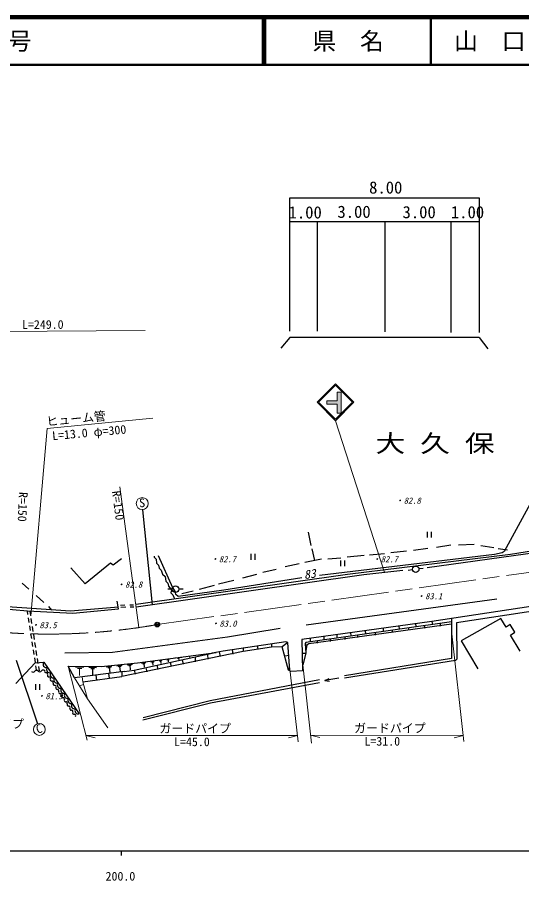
# Model space of a CAD drawing. Units: millimetres, scale not verified. Extents: x 40000 to 680000, y 20000 to 380000.
# Drawn here: x 246193 to 352070, y 198715 to 380000 of the extents above; entities that cross this region are included whole.
import ezdxf
from ezdxf.enums import TextEntityAlignment as Align

# ---------------------------------------------------------------- set-up
doc = ezdxf.new("R2010")
doc.units = ezdxf.units.MM
doc.header["$LTSCALE"] = 1000
doc.header["$PDMODE"] = 32
doc.header["$PDSIZE"] = 500
doc.linetypes.add('CHAIN', pattern=[18.5, 12, -1.5, 3.5, -1.5])
for name, color, linetype, lineweight in [('M-BGD', 7, 'Continuous', 25), ('M-BMK', 2, 'CHAIN', 13), ('M-BMK-HTXT', 7, 'Continuous', 13), ('M-BMK-SRVR', 3, 'Continuous', 25), ('M-STR-HTXT', 7, 'Continuous', 13), ('M-STR-STRC', 7, 'Continuous', 25), ('M-TTL', 2, 'Continuous', 140), ('M-TTL-BAND', 7, 'Continuous', 25), ('M-TTL-LINE', 7, 'Continuous', 50)]:
    doc.layers.add(name, color=color, linetype=linetype, lineweight=lineweight)
doc.layers.add('M-TTL-TXT', color=7, linetype='Continuous')
doc.styles.add('ＭＳ ゴシック', font='')
doc.styles.get('ＭＳ ゴシック').set_extended_font_data('MS Gothic')

msp = doc.modelspace()

# ---------------------------------------------------------------- hatches: boundary and pattern name
at = {"layer": 'M-STR-STRC'}
msp.add_hatch(color=256, dxfattribs=at).paths.add_polyline_path([(313319, 301322), (313319, 299481), (311133, 299481), (311133, 298760), (313350, 298760), (313350, 296904), (314149, 296904), (314149, 301322)])

# ---------------------------------------------------------------- linework, layer by layer
at = {"layer": 'M-BGD'}
for p, q in [((303405, 337115), (343111, 337115)), ((309131, 336982), (309131, 314108)), ((323326, 337115), (323326, 313975)), ((337203, 337026), (337203, 313842)), ((303399, 312777), (301504, 310495)), ((343114, 312786), (303399, 312777)), ((343114, 312786), (344971, 310406)), ((354653, 279414), (348387, 267815)), ((272441, 276620), (274473, 256639)), ((332214, 271979), (332214, 270779)), ((333114, 270779), (333114, 271979)), ((307239, 271879), (307832, 269085)), ((369131, 270355), (349742, 267222)), ((308001, 268408), (308594, 265952)), ((332385, 268492), (329337, 268069)), ((337211, 269170), (334163, 268662)), ((342122, 269339), (338820, 269170)), ((343477, 269085), (346186, 268662)), ((347117, 268492), (349065, 268154)), ((274897, 266884), (274897, 266630)), ((274897, 266630), (275320, 266206)), ((275743, 266968), (278791, 260280)), ((346355, 267222), (309610, 262820)), ((319008, 266968), (315452, 266630)), ((349742, 267222), (315537, 262989)), ((320109, 267138), (323241, 267392)), ((327898, 267900), (324596, 267561)), ((355415, 267646), (332216, 264428)), ((347964, 267561), (346355, 267222)), ((348387, 267815), (347964, 267561)), ((265753, 265360), (260419, 261042)), ((266345, 264936), (265753, 265360)), ((268039, 266291), (266345, 264936)), ((275320, 266206), (275405, 265360)), ((275405, 265360), (275828, 264936)), ((275828, 264936), (275997, 264344)), ((305377, 265275), (302413, 264598)), ((310033, 266206), (306562, 265529)), ((314097, 266460), (311388, 266206)), ((260419, 261042), (257455, 264428)), ((315537, 262989), (271171, 256724)), ((318923, 262904), (271171, 256131)), ((275997, 264344), (276421, 263920)), ((276421, 263920), (276675, 263074)), ((276675, 263074), (277267, 262566)), ((296402, 262989), (293439, 262227)), ((300551, 264090), (297757, 263412)), ((327136, 263836), (318923, 262904)), ((328229, 263925), (329134, 264051)), ((330501, 264239), (331406, 264366)), ((247211, 261211), (248650, 259941)), ((277267, 262566), (277352, 261634)), ((277352, 261634), (277775, 261211)), ((277775, 261211), (277945, 260534)), ((291661, 261719), (288443, 260957)), ((305885, 262312), (289544, 259687)), ((277806, 259968), (278720, 259969)), ((277945, 260534), (278537, 259772)), ((278537, 259772), (278453, 259179)), ((278791, 260280), (279384, 259264)), ((279469, 258840), (279384, 259264)), ((289544, 259687), (279977, 258417)), ((280100, 259968), (281013, 259969)), ((283109, 259518), (280739, 258925)), ((287512, 260703), (284379, 259856)), ((250174, 258586), (251783, 257147)), ((278453, 259179), (278876, 258756)), ((278876, 258756), (279215, 257909)), ((279977, 258417), (279469, 258840)), ((346863, 257824), (306816, 252406)), ((362950, 257655), (333232, 253168)), ((237813, 256300), (248311, 255369)), ((241115, 256470), (257371, 255369)), ((252714, 256300), (253391, 255538)), ((257371, 255369), (267446, 256216)), ((257879, 254861), (267446, 255792)), ((267446, 255792), (267192, 257401)), ((268801, 256554), (267869, 256470)), ((268970, 256131), (267954, 256046)), ((269817, 256639), (270579, 256639)), ((269901, 256216), (270663, 256216)), ((363881, 256724), (338397, 252829)), ((248252, 255374), (248374, 254581)), ((248311, 255369), (257879, 254861)), ((248481, 253890), (248633, 252901)), ((248794, 255343), (248936, 254431)), ((248740, 252209), (248892, 251221)), ((249044, 253739), (249199, 252751)), ((249307, 252060), (249462, 251072)), ((333232, 253168), (305885, 249358)), ((337296, 253083), (306731, 248765)), ((337296, 252575), (307409, 248426)), ((326289, 252236), (326374, 251559)), ((329761, 252744), (329845, 252067)), ((331623, 252236), (331708, 251728)), ((333232, 253168), (333317, 252490)), ((334925, 252744), (334925, 252152)), ((337296, 253760), (337296, 245378)), ((338397, 252829), (338481, 245209)), ((347710, 253760), (339328, 249104)), ((348811, 251982), (347710, 253760)), ((349657, 252490), (348811, 251982)), ((350589, 250882), (349657, 252490)), ((248999, 250529), (249151, 249541)), ((249570, 250380), (249724, 249392)), ((301397, 251644), (290306, 249866)), ((313251, 250458), (313251, 249696)), ((316129, 250797), (316214, 250120)), ((317569, 250204), (317569, 249781)), ((319177, 251220), (319262, 250458)), ((321294, 250797), (321294, 250289)), ((322987, 251728), (322987, 251051)), ((324850, 251390), (324850, 250797)), ((328321, 251898), (328321, 251305)), ((349742, 250289), (350589, 250882)), ((351774, 246902), (349742, 250289)), ((249258, 248849), (249410, 247861)), ((249832, 248701), (249987, 247713)), ((290306, 249866), (266176, 246648)), ((302583, 248850), (289375, 246902)), ((299535, 248426), (299535, 247749)), ((303006, 248765), (301821, 247834)), ((303006, 248765), (302583, 248850)), ((303345, 243770), (303006, 248765)), ((305885, 249358), (306054, 242754)), ((306731, 248765), (306647, 248511)), ((306647, 248511), (306731, 246479)), ((307409, 248426), (306985, 248172)), ((307663, 249696), (307663, 248934)), ((309102, 249104), (309102, 248596)), ((310541, 249950), (310541, 249273)), ((311896, 249442), (311896, 248934)), ((314944, 249866), (314944, 249358)), ((339328, 249104), (342884, 243177)), ((249516, 247169), (249669, 246181)), ((250095, 247021), (250249, 246033)), ((266176, 246648), (256185, 246479)), ((293608, 246818), (268123, 241568)), ((289375, 246902), (287089, 246479)), ((288591, 246757), (288782, 245802)), ((291322, 247241), (291407, 246310)), ((299535, 247749), (293608, 246818)), ((293608, 247580), (293608, 246818)), ((296571, 248003), (296656, 247326)), ((301821, 247834), (299535, 247749)), ((303091, 242923), (301821, 247834)), ((306985, 248172), (306647, 248172)), ((306985, 248172), (306731, 247072)), ((245941, 245040), (250428, 231662)), ((249775, 245489), (249928, 244500)), ((250358, 245341), (250512, 244353)), ((270748, 242923), (287089, 246479)), ((275996, 244873), (276559, 244946)), ((276278, 244909), (276352, 244346)), ((277617, 245085), (278048, 245141)), ((277832, 245113), (277889, 244681)), ((280745, 245604), (279289, 245411)), ((280267, 245470), (279764, 245387)), ((280034, 245352), (280100, 245089)), ((280784, 245107), (280993, 244193)), ((283533, 245548), (283533, 244701)), ((286242, 245209), (286157, 246225)), ((303260, 245971), (302329, 245886)), ((306054, 246479), (306731, 246479)), ((306731, 246479), (306139, 244024)), ((337296, 245378), (314859, 241738)), ((338143, 244955), (314859, 241230)), ((338481, 245209), (338143, 244955)), ((249920, 244447), (245856, 240129)), ((249920, 244447), (251774, 244581)), ((250034, 243809), (250157, 243016)), ((250620, 243662), (250763, 242749)), ((251774, 244581), (259186, 233781)), ((261214, 243526), (262804, 243510)), ((261610, 243284), (262404, 243276)), ((262007, 243280), (261993, 241928)), ((264861, 243604), (266065, 243727)), ((265181, 243454), (265783, 243516)), ((265482, 243485), (265586, 242462)), ((267088, 243832), (268236, 243949)), ((267393, 243689), (267966, 243748)), ((267680, 243719), (267779, 242743)), ((268631, 242669), (270748, 242923)), ((269258, 244054), (270350, 244166)), ((269548, 243918), (270094, 243974)), ((269821, 243946), (269916, 243018)), ((270748, 242923), (270917, 242076)), ((272295, 244388), (273157, 244501)), ((272527, 244287), (272958, 244343)), ((272743, 244315), (272839, 243582)), ((273203, 243431), (273373, 242584)), ((274227, 244641), (274933, 244733)), ((274417, 244558), (274771, 244604)), ((274594, 244581), (274672, 243981)), ((275574, 243939), (275659, 243092)), ((278368, 244447), (278453, 243685)), ((303599, 242669), (303091, 242923)), ((303260, 242838), (303345, 243770)), ((259963, 240474), (268123, 241568)), ((262700, 241897), (262790, 240853)), ((265324, 242238), (265451, 241210)), ((268123, 242584), (268123, 241568)), ((306054, 242754), (303599, 242669)), ((313674, 241230), (310711, 240722)), ((310711, 240722), (311651, 241155)), ((250046, 240008), (250046, 238808)), ((250946, 238808), (250946, 240008)), ((309610, 240891), (286665, 236488)), ((309610, 240298), (286750, 235980)), ((310711, 240722), (311742, 240627)), ((286750, 235980), (272526, 232424)), ((286665, 236488), (272611, 232932))]:
    msp.add_line(p, q, dxfattribs=at)
for points in [[(303405, 314108), (303405, 342101), (343111, 342101), (343111, 313842)], [(268631, 242669), (258213, 241313), (256863, 243770), (263830, 243700), (271440, 244478), (287946, 246638)]]:
    msp.add_lwpolyline(points, dxfattribs=at)
for centre in [(329815, 264108), (279402, 259933)]:
    msp.add_circle(centre, 683, dxfattribs=at)
for centre, radius, start, end in [((251628, 242466), 482, 46.77485, 139.70455), ((252292, 244142), 679, 139.74784, 289.18012), ((253033, 243062), 679, 139.74784, 289.18012), ((249497, 243010), 482, 226.77485, 319.70455), ((250232, 242387), 482, 46.77485, 139.70455), ((250892, 243089), 482, 226.77485, 319.70455), ((252234, 242686), 306, 154.62133, 273.35303), ((252270, 242075), 306, 334.62133, 93.35303), ((252823, 241813), 306, 154.62133, 273.35303), ((252858, 241202), 306, 334.62133, 93.35303), ((253774, 241982), 679, 139.74784, 289.18012), ((254516, 240902), 679, 139.74784, 289.18012), ((253411, 240940), 306, 154.62133, 273.35303), ((253447, 240330), 306, 334.62133, 93.35303), ((253999, 240067), 306, 154.62133, 273.35303), ((254035, 239457), 306, 334.62133, 93.35303), ((254588, 239195), 306, 154.62133, 273.35303), ((255257, 239822), 679, 139.74784, 289.18012), ((254624, 238584), 306, 334.62133, 93.35303), ((255176, 238322), 306, 154.62133, 273.35303), ((255212, 237711), 306, 334.62133, 93.35303), ((255998, 238742), 679, 139.74784, 289.18012), ((255765, 237449), 306, 154.62133, 273.35303), ((256739, 237662), 679, 139.74784, 289.18012), ((255801, 236838), 306, 334.62133, 93.35303), ((256353, 236576), 306, 154.62133, 273.35303), ((256389, 235966), 306, 334.62133, 93.35303), ((256942, 235703), 306, 154.62133, 273.35303), ((257481, 236582), 679, 139.74784, 289.18012), ((258222, 235502), 679, 139.74784, 289.18012), ((256977, 235093), 306, 334.62133, 93.35303), ((257530, 234831), 306, 154.62133, 273.35303), ((257566, 234220), 306, 334.62133, 93.35303), ((258119, 233958), 306, 154.62133, 273.35303), ((258963, 234422), 679, 139.74784, 289.18012), ((258154, 233347), 306, 334.62133, 93.35303)]:
    msp.add_arc(centre, radius, start, end, dxfattribs=at)
at = {"layer": 'M-BMK'}
msp.add_line((275569, 252488), (374526, 266385), dxfattribs=at)
msp.add_arc((252794, 381759), 131261, 236.06239, 279.99172, dxfattribs=at)
at = {"layer": 'M-BMK-HTXT'}
for p, q in [((282092, 245795), (282671, 245888)), ((282373, 245788), (282435, 245545)), ((258412, 243554), (260162, 243537)), ((258847, 243287), (259722, 243279)), ((259285, 243283), (259270, 241796)), ((259963, 240474), (259829, 241523)), ((260110, 239917), (259245, 239629)), ((260899, 236929), (265208, 230791))]:
    msp.add_line(p, q, dxfattribs=at)
msp.add_lwpolyline([(259963, 240474), (260899, 236929), (258213, 241313)], dxfattribs=at)
at = {"layer": 'M-BMK-SRVR'}
msp.add_circle((275569, 252488), 500, dxfattribs=at)
msp.add_point((275569, 252488), dxfattribs=at)
at = {"layer": 'M-STR-HTXT'}
for p, q in [((273034, 314212), (236458, 313958)), ((274643, 295840), (252460, 293638)), ((252460, 293638), (249073, 254353)), ((267700, 281446), (271676, 251863)), ((339921, 227937), (337296, 251188)), ((256863, 243770), (260846, 228230)), ((303345, 243770), (305171, 227845)), ((306139, 244024), (307917, 227598)), ((260588, 229207), (305038, 229207)), ((260588, 229207), (262520, 228689)), ((305038, 229207), (303106, 228689)), ((307733, 229293), (339789, 229207)), ((307733, 229293), (309664, 228770)), ((339789, 229207), (337856, 228695))]:
    msp.add_line(p, q, dxfattribs=at)
for centre in [(272413, 277908), (250821, 230485)]:
    msp.add_circle(centre, 1250, dxfattribs=at)
at = {"layer": 'M-STR-STRC'}
for p, q in [((309123, 299166), (312984, 303027)), ((312984, 303027), (316845, 299166)), ((309420, 299166), (312984, 302730)), ((312984, 302730), (316548, 299166)), ((312984, 295306), (309123, 299166)), ((312984, 295603), (309420, 299166)), ((316845, 299166), (312984, 295306)), ((316548, 299166), (312984, 295603)), ((295217, 267322), (295217, 266122)), ((296117, 266122), (296117, 267322)), ((314035, 265941), (314035, 264741)), ((314935, 264741), (314935, 265941))]:
    msp.add_line(p, q, dxfattribs=at)
at = {"layer": 'M-STR-STRC', "lineweight": 13}
for p, q in [((314149, 301322), (313319, 301322)), ((313319, 301322), (313319, 299481)), ((314149, 296904), (314149, 301322)), ((311133, 299481), (311133, 298760)), ((313319, 299481), (311133, 299481)), ((311133, 298760), (313350, 298760)), ((313350, 298760), (313350, 296904)), ((313350, 296904), (314149, 296904)), ((323241, 263412), (312984, 295306))]:
    msp.add_line(p, q, dxfattribs=at)
at = {"layer": 'M-TTL'}
msp.add_line((680000, 380000), (40000, 380000), dxfattribs=at)
at = {"layer": 'M-TTL-BAND'}
for p, q in [((40000, 205000), (579000, 205000)), ((268000, 205000), (268000, 204000))]:
    msp.add_line(p, q, dxfattribs=at)
at = {"layer": 'M-TTL-LINE'}
for p, q in [((297750, 380000), (297750, 370000)), ((298250, 380000), (298250, 370000)), ((333000, 380000), (333000, 370000)), ((40000, 370000), (680000, 370000))]:
    msp.add_line(p, q, dxfattribs=at)

# ---------------------------------------------------------------- texts
at = {"layer": 'M-BGD', "style": 'ＭＳ ゴシック'}
for s, p in [('8.00', (320038, 342213)), ('1.00', (303131, 336982)), ('3.00', (313388, 337115)), ('3.00', (327048, 337037)), ('1.00', (337203, 337026))]:
    msp.add_text(s, height=2566, dxfattribs=at).set_placement(p, align=Align.BOTTOM_LEFT)
at = {"layer": 'M-BGD', "style": 'ＭＳ ゴシック', "oblique": 15}
for s, p in [('・82.8', (325451, 277460)), ('・82.7', (286663, 265168)), ('・82.7', (320641, 265169)), ('・82.8', (266979, 259847)), ('・83.1', (329943, 257398)), ('・83.5', (249009, 251329)), ('・83.0', (286786, 251645)), ('・81.9', (250253, 236423))]:
    msp.add_text(s, height=1320, dxfattribs=at).set_placement(p, align=Align.BOTTOM_LEFT)
msp.add_text('83', height=1833, rotation=7.912, dxfattribs=at).set_placement((306561, 261496), align=Align.BOTTOM_LEFT)
at = {"layer": 'M-BGD', "style": 'ＭＳ ゴシック'}
msp.add_text('C', height=1833, rotation=15.621, dxfattribs=at).set_placement((250560, 229052), align=Align.BOTTOM_LEFT)
at = {"layer": 'M-BMK-HTXT', "style": 'ＭＳ ゴシック', "width": 1.25}
msp.add_text('大 久 保', height=3666, dxfattribs=at).set_placement((321379, 287599), align=Align.BOTTOM_LEFT)
at = {"layer": 'M-STR-HTXT', "style": 'ＭＳ ゴシック'}
for s, p in [('L=249.0', (247186, 314033)), ('ガードパイプ', (232575, 230166)), ('ガードパイプ', (276029, 229207)), ('ガードパイプ', (316902, 229269)), ('L=45.0', (279109, 226420)), ('L=31.0', (319063, 226530))]:
    msp.add_text(s, height=1833, dxfattribs=at).set_placement(p, align=Align.BOTTOM_LEFT)
for s, rotation, p in [('ヒューム管', 5.667, (252460, 293638)), ('L=13.0 φ=300', 5.187, (253646, 290654)), ('R=150', 267.507, (246013, 280387)), ('R=150', 277.366, (265524, 280405)), ('S', 3.022, (271848, 276555))]:
    msp.add_text(s, height=1833, rotation=rotation, dxfattribs=at).set_placement(p, align=Align.BOTTOM_LEFT)
at = {"layer": 'M-TTL-BAND', "style": 'ＭＳ ゴシック'}
msp.add_text('200.0', height=1833, dxfattribs=at).set_placement((267844, 198195), align=Align.BOTTOM_CENTER)
at = {"layer": 'M-TTL-TXT', "style": 'ＭＳ ゴシック'}
msp.add_text('一般国道376号', height=3666, dxfattribs=at).set_placement((216734, 375000), align=Align.MIDDLE_LEFT)
for s, p in [('県\u3000名', (315625, 375000)), ('山\u3000口\u3000県', (350375, 375000))]:
    msp.add_text(s, height=3666, dxfattribs=at).set_placement(p, align=Align.MIDDLE_CENTER)

doc.saveas('drawing.dxf')
